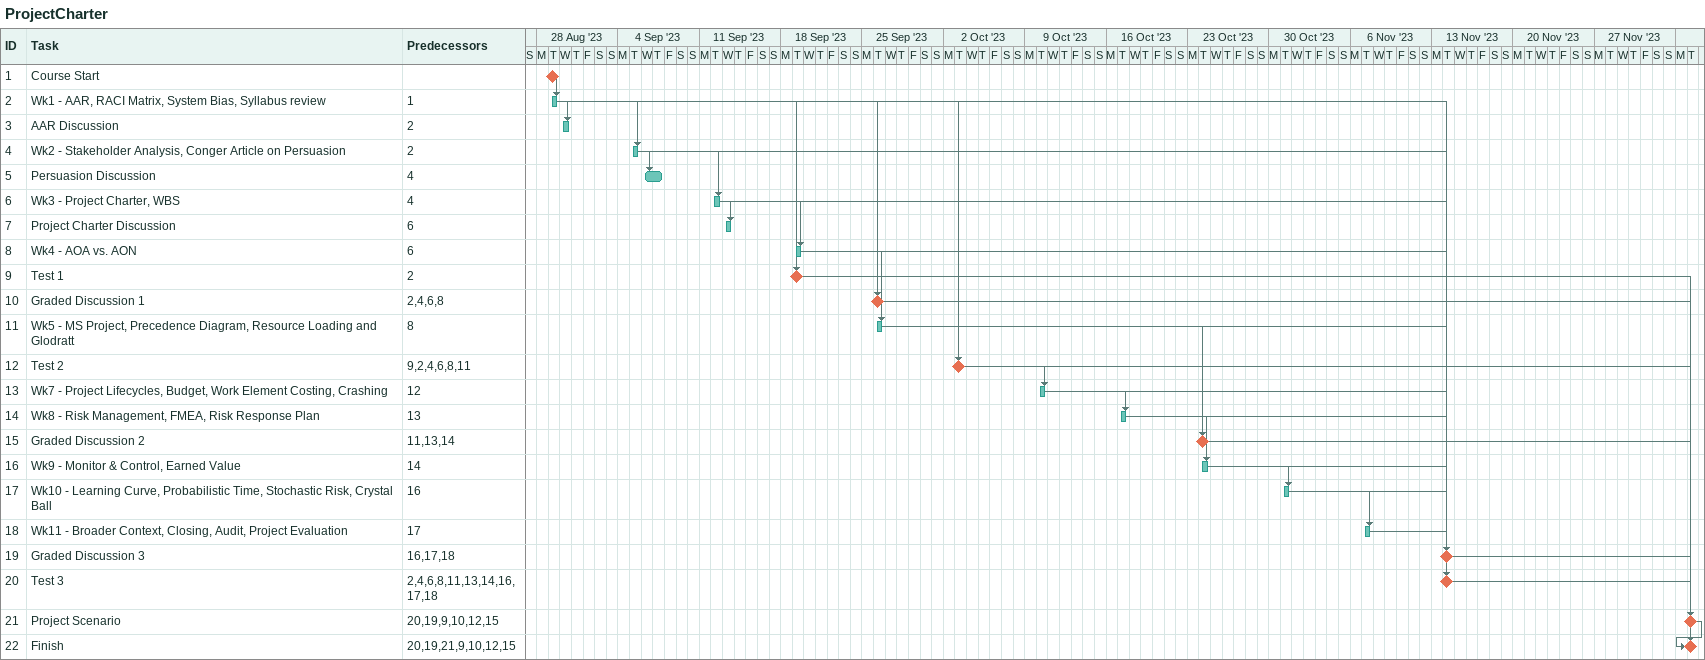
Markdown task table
ProjectCharter

| ID | Task | Start | Finish | Predecessors |
|---|---|---|---|---|
| 1 | Course Start (milestone) | 2023-08-29 | 2023-08-29 |  |
| 2 | Wk1 - AAR, RACI Matrix, System Bias, Syllabus review | 2023-08-29 | 2023-08-29 | 1 |
| 3 | AAR Discussion | 2023-08-30 | 2023-08-30 | 2 |
| 4 | Wk2 - Stakeholder Analysis, Conger Article on Persuasion | 2023-09-05 | 2023-09-05 | 2 |
| 5 | Persuasion Discussion | 2023-09-06 | 2023-09-07 | 4 |
| 6 | Wk3 - Project Charter, WBS | 2023-09-12 | 2023-09-12 | 4 |
| 7 | Project Charter Discussion | 2023-09-13 | 2023-09-13 | 6 |
| 8 | Wk4 - AOA vs. AON | 2023-09-19 | 2023-09-19 | 6 |
| 9 | Test 1 (milestone) | 2023-09-19 | 2023-09-19 | 2 |
| 10 | Graded Discussion 1 (milestone) | 2023-09-26 | 2023-09-26 | 2, 4, 6, 8 |
| 11 | Wk5 - MS Project, Precedence Diagram, Resource Loading and Glodratt | 2023-09-26 | 2023-09-26 | 8 |
| 12 | Test 2 (milestone) | 2023-10-03 | 2023-10-03 | 9, 2, 4, 6, 8, 11 |
| 13 | Wk7 - Project Lifecycles, Budget, Work Element Costing, Crashing | 2023-10-10 | 2023-10-10 | 12 |
| 14 | Wk8 - Risk Management, FMEA, Risk Response Plan | 2023-10-17 | 2023-10-17 | 13 |
| 15 | Graded Discussion 2 (milestone) | 2023-10-24 | 2023-10-24 | 11, 13, 14 |
| 16 | Wk9 - Monitor & Control, Earned Value | 2023-10-24 | 2023-10-24 | 14 |
| 17 | Wk10 - Learning Curve, Probabilistic Time, Stochastic Risk, Crystal Ball | 2023-10-31 | 2023-10-31 | 16 |
| 18 | Wk11 - Broader Context, Closing, Audit, Project Evaluation | 2023-11-07 | 2023-11-07 | 17 |
| 19 | Graded Discussion 3 (milestone) | 2023-11-14 | 2023-11-14 | 16, 17, 18 |
| 20 | Test 3 (milestone) | 2023-11-14 | 2023-11-14 | 2, 4, 6, 8, 11, 13, 14, 16, 17, 18 |
| 21 | Project Scenario (milestone) | 2023-12-05 | 2023-12-05 | 20, 19, 9, 10, 12, 15 |
| 22 | Finish (milestone) | 2023-12-05 | 2023-12-05 | 20, 19, 21, 9, 10, 12, 15 |
